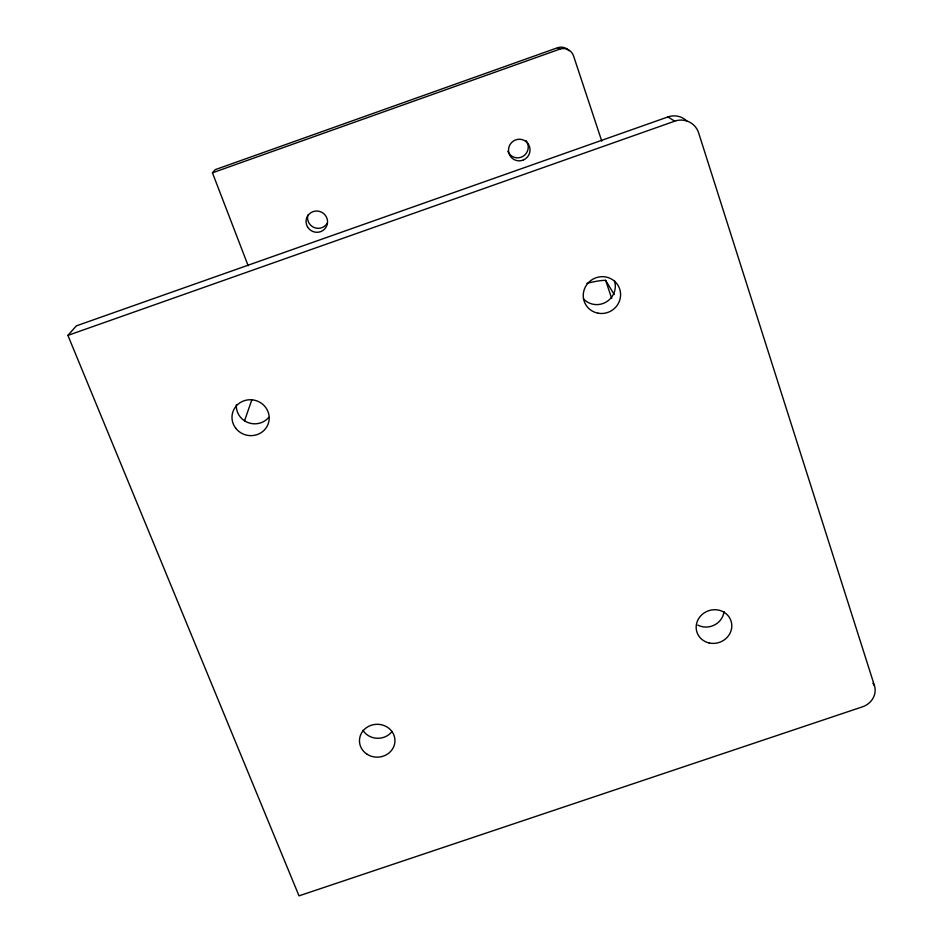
<?xml version="1.0" encoding="UTF-8"?>
<svg xmlns="http://www.w3.org/2000/svg" width="943" height="943" viewBox="0 0 943 943"><rect width="100%" height="100%" fill="white"/><g stroke="black" fill="none" stroke-linecap="round" stroke-linejoin="round"><path stroke-width="1.41" d="M244.532 420.802L251.781 399.997M667.95 116.932L674.716 121.175A19.367 18.777 -51.4 0 1 698.633 132.88L874.456 685.655A17.799 16.279 -22.6 0 1 862.539 706.802L299.002 895.85L67.908 335.39L76.371 325.865L667.95 116.932A18.884 18.318 -52.1 0 1 686.964 121.187M248.174 265.785L212.446 172.817L215.263 169.646L557.549 47.751A10.903 10.679 -69 0 1 569.042 50.757M212.446 172.817L559.777 49.142A11.068 10.833 -68.5 0 1 573.544 55.908L601.775 141.144M67.908 335.39L674.716 121.175M557.549 47.751L559.777 49.142M872.888 683.203L874.456 685.655M586.888 283.395A36.199 7.403 -18.9 0 1 605.618 280.33L614.235 294.534M605.618 280.33L611.712 298.412M327.304 223.137A10.621 10.444 28.7 0 1 307.866 215.028M526.1 140.696A10.679 10.562 -54.8 0 1 522.917 156.397A10.679 10.562 -54.8 0 1 507.841 151.352M724 611.594A17.516 16.349 -19.2 0 1 697.808 625.091M392.076 731.438A17.328 16.09 -1.2 0 1 362.914 730.295M268.72 417.384A18.2 17.504 14.1 0 1 247.879 422.511A18.2 17.504 14.1 0 1 236.351 404.641M614.4 280.601A18.33 17.858 -30 0 1 583.328 298.695M523.33 160.004A10.833 10.715 -53.7 0 0 525.864 141.45A10.833 10.715 -53.7 0 0 508.607 148.699A10.833 10.715 -53.7 0 0 523.33 160.004M307.536 226.898A10.774 10.597 28 0 0 326.137 227.063A10.774 10.597 28 0 0 316.754 211.02A10.774 10.597 28 0 0 307.536 226.898M709.077 642.949A17.941 16.715 -19 0 0 731.273 621.779A17.941 16.715 -19 0 0 701.604 614.966A17.941 16.715 -19 0 0 709.077 642.949M598.098 313.194A18.801 18.294 -29.5 0 0 619.669 288.935A18.801 18.294 -29.5 0 0 588.008 283.124A18.801 18.294 -29.5 0 0 598.098 313.194M366.968 754.188A17.752 16.444 -1.3 0 0 394.881 742.165A17.752 16.444 -1.3 0 0 369.762 725.827A17.752 16.444 -1.3 0 0 366.968 754.188M235.691 428.169A18.66 17.917 13.8 0 0 267.706 425.081A18.66 17.917 13.8 0 0 248.398 399.82A18.66 17.917 13.8 0 0 235.691 428.169"/></g></svg>
